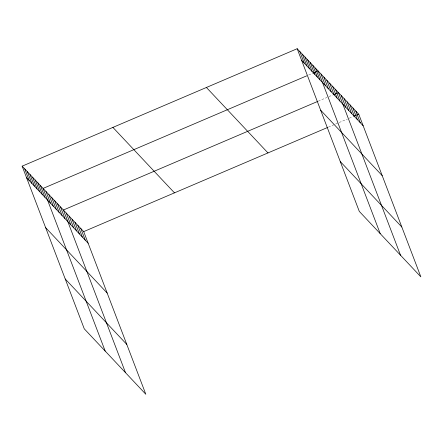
<?xml version="1.0" encoding="UTF-8"?>
<svg xmlns="http://www.w3.org/2000/svg" width="443" height="443" viewBox="0 0 443 443"><rect width="100%" height="100%" fill="white"/><g stroke="black" fill="none" stroke-linecap="round" stroke-linejoin="round"><path stroke-width="0.33" stroke-dasharray="2.21 1.66" d="M308.649 75.011L312.431 73.394M318.251 101.187L327.072 97.416M328.966 96.607L332.748 94.996M328.479 127.091L338.563 122.783M339.194 122.517L347.39 119.017M349.278 118.209L352.429 116.863"/><path stroke-width="0.66" d="M22.15 166.158L83.71 231.611L145.825 394.281L84.264 328.828L22.15 166.158L297.175 48.719L358.736 114.172L420.85 276.842L359.29 211.389L297.175 48.719M306.761 75.819L43.082 188.413L105.196 351.083M313.063 73.128L318.102 70.974L380.221 233.638M317.62 101.453L63.393 210.015L125.513 372.679M334.005 94.459L338.419 92.57L400.533 255.24M83.71 231.611L327.848 127.362M353.691 116.326L358.736 114.172M301.605 60.326L363.166 125.784M320.643 110.18L382.204 175.633M340.257 161.534L401.812 226.993M206.416 87.476L267.976 152.929M112.91 127.401L174.47 192.86M26.586 177.77L88.14 243.224M45.618 227.619L107.178 293.072M65.232 278.979L126.792 344.433M355.829 111.088L360.264 122.694M352.927 108.003L357.363 119.61M350.025 104.913L354.461 116.526M347.124 101.829L351.559 113.441M344.222 98.745L348.658 110.351M341.32 95.66L345.756 107.267M335.517 89.486L339.947 101.098M332.615 86.402L337.045 98.008M329.714 83.317L334.144 94.924M326.812 80.227L331.242 91.839M323.911 77.143L328.341 88.755M321.003 74.059L325.439 85.665M315.488 68.189L319.924 79.801M312.869 65.409L317.304 77.021M310.255 62.629L314.691 74.236M307.641 59.844L312.071 71.456M305.022 57.064L309.458 68.671M302.408 54.284L306.838 65.891M299.789 51.499L304.225 63.111M80.809 228.527L85.239 240.139M77.907 225.443L82.337 237.049M75.005 222.358L79.435 233.965M72.104 219.268L76.534 230.881M69.197 216.184L73.632 227.796M66.295 213.1L70.73 224.712M60.492 206.931L64.927 218.537M57.59 203.841L62.026 215.453M54.688 200.757L59.124 212.369M51.787 197.672L56.222 209.279M48.885 194.588L53.315 206.194M45.983 191.498L50.413 203.11M40.463 185.634L44.898 197.24M37.849 182.848L42.279 194.46M35.23 180.068L39.665 191.681M32.616 177.289L37.046 188.895M29.997 174.503L34.432 186.115M27.383 171.723L31.818 183.33M24.764 168.944L29.199 180.55"/></g></svg>
